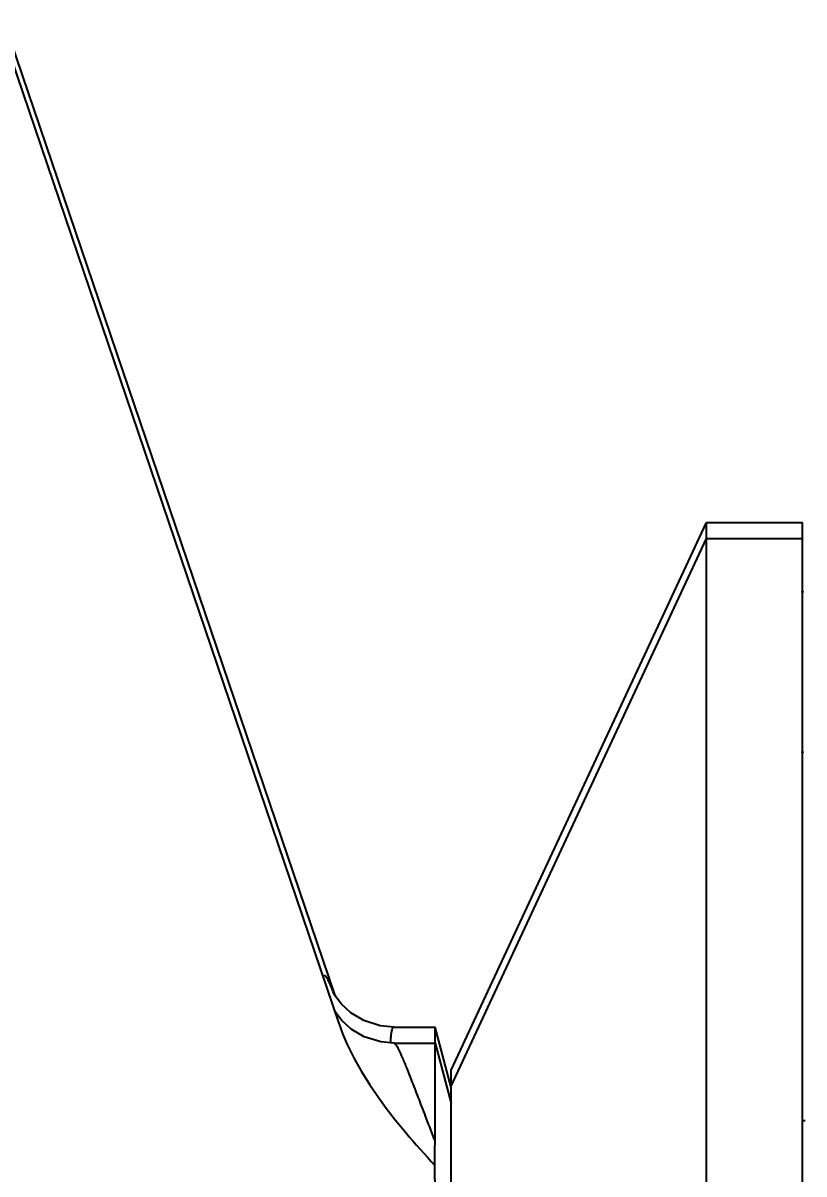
# Model space of a CAD drawing. Header units: millimetres. Extents: x 3553 to 4035, y 25961 to 26175.
# Drawn here: x 3717.79 to 3739.37, y 26037.98 to 26069.78 of the extents above; entities that cross this region are included whole.
import ezdxf

# ---------------------------------------------------------------- set-up
doc = ezdxf.new("R2010")
doc.units = ezdxf.units.MM
doc.styles.get("Standard").update_dxf_attribs({"font": ''})
doc.styles.get('Standard').set_extended_font_data('SimSun')
doc.dimstyles.new('副本 ISO-25-2bei', dxfattribs={"dimscale": 1.7, "dimtxt": 5, "dimasz": 5, "dimexe": 0.5, "dimexo": 0.625, "dimgap": 2, "dimtad": 1, "dimlfac": 0.0393, "dimdsep": 46, "dimtxsty": 'Standard', "dimcen": 2.5, "dimclrd": 1, "dimclre": 1, "dimclrt": 3, "dimadec": 0, "dimazin": 0, "dimtfac": 1, "dimtmove": 0, "dimatfit": 3, "dimfxl": 0, "dimarcsym": 0})

# ---------------------------------------------------------------- blocks, each defined once
blk = doc.blocks.new('*D4')
at = {"color": 1, "lineweight": -2, "transparency": 16777216}
for p, q in [((3611.356, 26037.626), (3611.356, 25991.025)), ((3739.327, 26000.218), (3739.327, 25991.025)), ((3619.856, 25991.875), (3730.827, 25991.875))]:
    blk.add_line(p, q, dxfattribs=at)
at = {"color": 1, "transparency": 16777216}
for points in [[(3619.856, 25993.292), (3619.856, 25990.458), (3611.356, 25991.875)], [(3730.827, 25993.292), (3730.827, 25990.458), (3739.327, 25991.875)]]:
    blk.add_solid(points, dxfattribs=at)
at = {"layer": 'Defpoints', "color": 0, "transparency": 16777216}
for p in [(3611.356, 26038.688), (3739.327, 26001.28), (3739.327, 25991.875)]:
    blk.add_point(p, dxfattribs=at)
at = {"color": 3, "transparency": 16777216, "insert": (3675.341, 26001.225), "char_height": 8.5, "attachment_point": 5}
blk.add_mtext('128', dxfattribs=at)
blk = doc.blocks.new('*D5')
at = {"color": 1, "lineweight": -2, "transparency": 16777216}
for p, q in [((3570.581, 26047.717), (3570.581, 25971.344)), ((3739.327, 25994.559), (3739.327, 25971.344)), ((3579.081, 25972.194), (3730.827, 25972.194))]:
    blk.add_line(p, q, dxfattribs=at)
at = {"color": 1, "transparency": 16777216}
for points in [[(3579.081, 25973.61), (3579.081, 25970.777), (3570.581, 25972.194)], [(3730.827, 25973.61), (3730.827, 25970.777), (3739.327, 25972.194)]]:
    blk.add_solid(points, dxfattribs=at)
at = {"layer": 'Defpoints', "color": 0, "transparency": 16777216}
for p in [(3570.581, 26048.78), (3739.327, 25995.621), (3739.327, 25972.194)]:
    blk.add_point(p, dxfattribs=at)
at = {"color": 3, "transparency": 16777216, "insert": (3654.954, 25981.544), "char_height": 8.5, "attachment_point": 5}
blk.add_mtext('168.7', dxfattribs=at)

msp = doc.modelspace()

# ---------------------------------------------------------------- linework, layer by layer
for points in [[(3717.278, 26069.779), (3717.278, 26069.779), (3726.392, 26042.946), (3726.392, 26042.946)], [(3717.278, 26069.338), (3717.278, 26069.338), (3726.516, 26042.142), (3726.516, 26042.142)], [(3729.618, 26040.853), (3729.618, 26040.853), (3736.678, 26055.979), (3736.678, 26055.979)], [(3736.678, 26055.979), (3736.678, 26055.979), (3739.327, 26055.979), (3739.327, 26055.979)], [(3736.678, 26055.979), (3736.678, 26055.979), (3736.678, 26055.979), (3736.678, 26055.979)], [(3736.678, 26001.28), (3736.678, 26001.28), (3736.678, 26055.979), (3736.678, 26055.979)], [(3739.327, 26055.979), (3739.327, 26055.979), (3739.327, 26055.979), (3739.327, 26055.979)], [(3739.327, 26055.979), (3739.327, 26055.979), (3739.327, 26055.979), (3739.327, 26055.979)], [(3739.327, 26001.28), (3739.327, 26001.28), (3739.327, 26055.979), (3739.327, 26055.979)], [(3729.618, 26040.413), (3729.618, 26040.413), (3736.678, 26055.538), (3736.678, 26055.538)], [(3736.678, 26055.538), (3736.678, 26055.538), (3739.327, 26055.538), (3739.327, 26055.538)], [(3739.327, 26055.538), (3739.327, 26055.538), (3739.327, 26055.538), (3739.327, 26055.538)], [(3739.327, 26048.393), (3739.327, 26048.393), (3739.327, 26048.393), (3739.327, 26048.393)], [(3726.354, 26043.027), (3726.354, 26043.027), (3726.35, 26043.039), (3726.35, 26043.039)], [(3726.847, 26042.438), (3726.847, 26042.438), (3726.59, 26042.675), (3726.59, 26042.675)], [(3726.516, 26042.142), (3726.516, 26042.142), (3726.53, 26042.1), (3726.53, 26042.1)], [(3726.859, 26041.988), (3726.859, 26041.988), (3726.598, 26042.226), (3726.598, 26042.226)], [(3728.031, 26042.039), (3728.031, 26042.039), (3728.031, 26042.039), (3728.031, 26042.039)], [(3728.038, 26042.039), (3728.038, 26042.039), (3729.173, 26042.039), (3729.173, 26042.039)], [(3729.618, 26040.375), (3729.618, 26040.375), (3729.173, 26042.039), (3729.173, 26042.039)], [(3729.173, 26038.903), (3729.173, 26038.903), (3729.173, 26042.039), (3729.173, 26042.039)], [(3727.94, 26041.632), (3727.94, 26041.632), (3727.94, 26041.628), (3727.94, 26041.628)], [(3728.031, 26041.599), (3728.031, 26041.599), (3728.031, 26041.599), (3728.031, 26041.599)], [(3728.038, 26041.599), (3728.038, 26041.599), (3729.173, 26041.599), (3729.173, 26041.599)], [(3729.173, 26041.599), (3729.173, 26041.599), (3729.618, 26039.935), (3729.618, 26039.935)], [(3729.618, 26016.405), (3729.618, 26016.405), (3729.618, 26040.853), (3729.618, 26040.853)], [(3739.327, 26039.458), (3739.327, 26039.458), (3739.398, 26039.458), (3739.398, 26039.458)], [(3729.167, 26038.221), (3729.171, 26038.449), (3729.173, 26038.677), (3729.173, 26038.903)], [(3729.173, 26037.735), (3729.173, 26037.897), (3729.171, 26038.059), (3729.167, 26038.221)]]:
    msp.add_open_spline(points, degree=3)
for points, knots in [([(3739.336, 26054.063), (3739.336, 26054.069), (3739.332, 26054.073), (3739.327, 26054.073), (3739.327, 26054.073), (3739.321, 26054.073), (3739.316, 26054.069), (3739.316, 26054.063), (3739.316, 26054.063), (3739.316, 26054.058), (3739.321, 26054.054), (3739.327, 26054.054), (3739.327, 26054.054), (3739.332, 26054.054), (3739.336, 26054.058), (3739.336, 26054.063)], [0, 0, 0, 0, 0.25, 0.25, 0.25, 0.25, 0.5, 0.5, 0.5, 0.5, 0.75, 0.75, 0.75, 0.75, 1, 1, 1, 1]), ([(3739.336, 26049.638), (3739.336, 26049.643), (3739.332, 26049.647), (3739.327, 26049.647), (3739.327, 26049.647), (3739.321, 26049.647), (3739.316, 26049.643), (3739.316, 26049.638), (3739.316, 26049.638), (3739.316, 26049.632), (3739.321, 26049.627), (3739.327, 26049.627), (3739.327, 26049.627), (3739.332, 26049.627), (3739.336, 26049.632), (3739.336, 26049.638)], [0, 0, 0, 0, 0.25, 0.25, 0.25, 0.25, 0.5, 0.5, 0.5, 0.5, 0.75, 0.75, 0.75, 0.75, 1, 1, 1, 1]), ([(3726.35, 26043.039), (3726.321, 26043.114), (3726.29, 26043.189), (3726.257, 26043.262), (3726.257, 26043.262), (3726.244, 26043.29), (3726.231, 26043.317), (3726.217, 26043.344), (3726.217, 26043.344), (3726.207, 26043.364), (3726.195, 26043.384), (3726.182, 26043.404), (3726.182, 26043.404), (3726.172, 26043.418), (3726.163, 26043.431), (3726.151, 26043.444), (3726.151, 26043.444), (3726.142, 26043.451), (3726.134, 26043.459), (3726.123, 26043.462), (3726.123, 26043.462), (3726.115, 26043.463), (3726.107, 26043.463), (3726.099, 26043.459), (3726.099, 26043.459), (3726.09, 26043.453), (3726.083, 26043.444), (3726.079, 26043.434)], [0, 0, 0, 0, 0.142857, 0.142857, 0.142857, 0.142857, 0.285714, 0.285714, 0.285714, 0.285714, 0.428571, 0.428571, 0.428571, 0.428571, 0.571429, 0.571429, 0.571429, 0.571429, 0.714286, 0.714286, 0.714286, 0.714286, 0.857143, 0.857143, 0.857143, 0.857143, 1, 1, 1, 1]), ([(3726.59, 26042.675), (3726.59, 26042.675), (3726.438, 26042.871), (3726.438, 26042.871), (3726.438, 26042.871), (3726.438, 26042.871), (3726.369, 26042.984), (3726.369, 26042.984), (3726.369, 26042.984), (3726.369, 26042.984), (3726.355, 26043.013), (3726.355, 26043.013)], [0, 0, 0, 0, 0.333333, 0.333333, 0.333333, 0.333333, 0.666667, 0.666667, 0.666667, 0.666667, 1, 1, 1, 1]), ([(3726.598, 26042.226), (3726.598, 26042.226), (3726.441, 26042.425), (3726.441, 26042.425), (3726.441, 26042.425), (3726.441, 26042.425), (3726.391, 26042.506), (3726.391, 26042.506)], [0, 0, 0, 0, 0.5, 0.5, 0.5, 0.5, 1, 1, 1, 1]), ([(3728.031, 26042.039), (3728.031, 26042.039), (3727.66, 26042.074), (3727.66, 26042.074), (3727.66, 26042.074), (3727.66, 26042.074), (3727.205, 26042.221), (3727.205, 26042.221), (3727.205, 26042.221), (3727.205, 26042.221), (3726.847, 26042.438), (3726.847, 26042.438)], [0, 0, 0, 0, 0.333333, 0.333333, 0.333333, 0.333333, 0.666667, 0.666667, 0.666667, 0.666667, 1, 1, 1, 1]), ([(3726.53, 26042.1), (3726.653, 26041.745), (3726.815, 26041.401), (3726.996, 26041.071), (3726.996, 26041.071), (3727.185, 26040.73), (3727.396, 26040.402), (3727.621, 26040.084), (3727.621, 26040.084), (3728.089, 26039.427), (3728.619, 26038.814), (3729.167, 26038.221)], [0, 0, 0, 0, 0.333333, 0.333333, 0.333333, 0.333333, 0.666667, 0.666667, 0.666667, 0.666667, 1, 1, 1, 1]), ([(3728.031, 26041.599), (3728.031, 26041.599), (3727.675, 26041.631), (3727.675, 26041.631), (3727.675, 26041.631), (3727.675, 26041.631), (3727.219, 26041.774), (3727.219, 26041.774), (3727.219, 26041.774), (3727.219, 26041.774), (3726.859, 26041.988), (3726.859, 26041.988)], [0, 0, 0, 0, 0.333333, 0.333333, 0.333333, 0.333333, 0.666667, 0.666667, 0.666667, 0.666667, 1, 1, 1, 1]), ([(3728.031, 26042.039), (3728.019, 26042.039), (3728.009, 26042.03), (3728.001, 26042.021), (3728.001, 26042.021), (3727.996, 26042.013), (3727.993, 26042.006), (3727.989, 26041.997), (3727.989, 26041.997), (3727.985, 26041.986), (3727.981, 26041.976), (3727.979, 26041.965), (3727.979, 26041.965), (3727.969, 26041.935), (3727.965, 26041.904), (3727.96, 26041.872), (3727.96, 26041.872), (3727.954, 26041.829), (3727.95, 26041.787), (3727.946, 26041.744)], [0, 0, 0, 0, 0.2, 0.2, 0.2, 0.2, 0.4, 0.4, 0.4, 0.4, 0.6, 0.6, 0.6, 0.6, 0.8, 0.8, 0.8, 0.8, 1, 1, 1, 1]), ([(3727.946, 26041.744), (3727.946, 26041.735), (3727.945, 26041.726), (3727.945, 26041.717), (3727.945, 26041.717), (3727.943, 26041.689), (3727.941, 26041.66), (3727.94, 26041.632)], [0, 0, 0, 0, 0.5, 0.5, 0.5, 0.5, 1, 1, 1, 1]), ([(3729.173, 26038.903), (3729.094, 26039.105), (3729.016, 26039.308), (3728.939, 26039.51), (3728.939, 26039.51), (3728.87, 26039.689), (3728.801, 26039.869), (3728.733, 26040.048), (3728.733, 26040.048), (3728.672, 26040.203), (3728.613, 26040.357), (3728.553, 26040.512), (3728.553, 26040.512), (3728.503, 26040.641), (3728.452, 26040.77), (3728.401, 26040.897), (3728.401, 26040.897), (3728.36, 26040.999), (3728.318, 26041.101), (3728.274, 26041.201), (3728.274, 26041.201), (3728.242, 26041.275), (3728.208, 26041.349), (3728.172, 26041.421), (3728.172, 26041.421), (3728.148, 26041.468), (3728.124, 26041.513), (3728.092, 26041.553), (3728.092, 26041.553), (3728.083, 26041.566), (3728.072, 26041.578), (3728.059, 26041.587), (3728.059, 26041.587), (3728.052, 26041.593), (3728.042, 26041.599), (3728.031, 26041.599)], [0, 0, 0, 0, 0.111111, 0.111111, 0.111111, 0.111111, 0.222222, 0.222222, 0.222222, 0.222222, 0.333333, 0.333333, 0.333333, 0.333333, 0.444444, 0.444444, 0.444444, 0.444444, 0.555556, 0.555556, 0.555556, 0.555556, 0.666667, 0.666667, 0.666667, 0.666667, 0.777778, 0.777778, 0.777778, 0.777778, 0.888889, 0.888889, 0.888889, 0.888889, 1, 1, 1, 1])]:
    msp.add_open_spline(points, degree=3, knots=knots)

# ---------------------------------------------------------------- dimensions: what is measured, and where the dimension line sits
for base, p1, p2, picture, middle in [((3739.327, 25972.194), (3570.581, 26048.78), (3739.327, 25995.621), '*D5', (3654.954, 25981.544)), ((3739.327, 25991.875), (3611.356, 26038.688), (3739.327, 26001.28), '*D4', (3675.341, 26001.225))]:
    dim = msp.add_linear_dim(base=base, p1=p1, p2=p2, dimstyle='副本 ISO-25-2bei', override={"dimgap": 3, "dimdec": 1, "dimlfac": 1})
    dim.commit()
    dim.dimension.update_dxf_attribs({"geometry": picture, "text_midpoint": middle})

doc.saveas('drawing.dxf')
